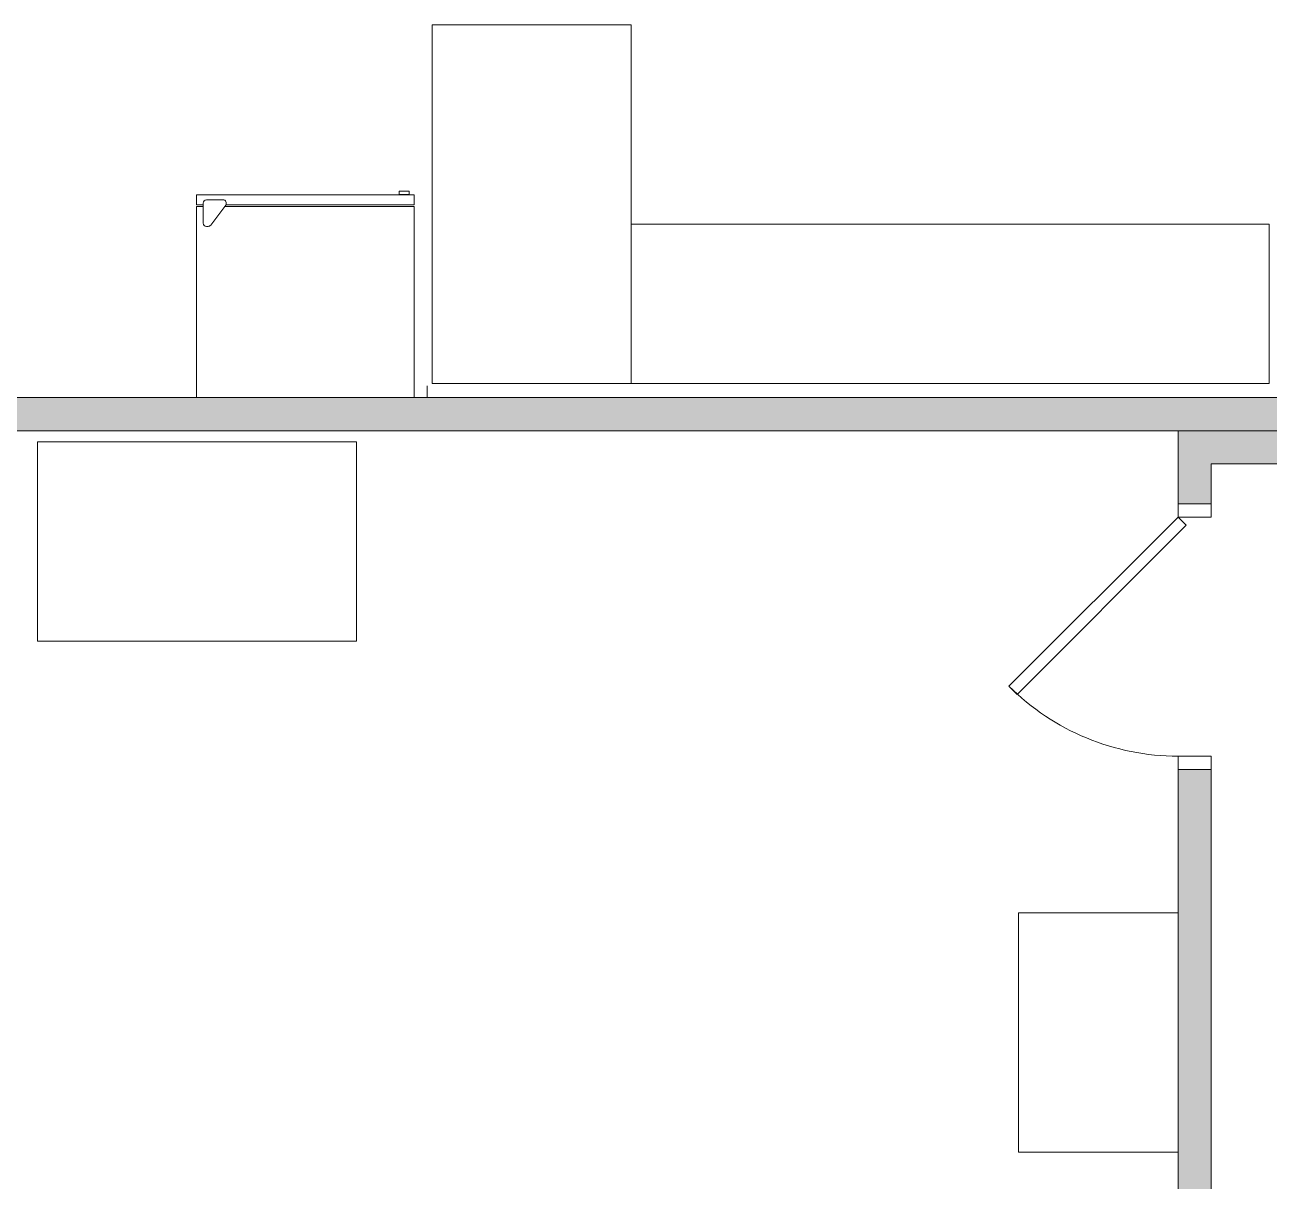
# Model space of a CAD drawing. Header units: inches. Extents: x -675 to 1187, y -924 to 1124.
# Drawn here: x 148.7 to 336, y -453.7 to -279.6 of the extents above; entities that cross this region are included whole.
import ezdxf

# ---------------------------------------------------------------- set-up
doc = ezdxf.new("R2010")
doc.units = ezdxf.units.IN
doc.header["$MEASUREMENT"] = 0
doc.layers.get('Defpoints').update_dxf_attribs({"color": 50, "lineweight": 9})
for name, color, linetype, lineweight in [('A-Door-E', 250, 'Continuous', 13), ('A-Furn-Chair', 250, 'Continuous', 13), ('A-Wall-E', 50, 'Continuous', 9), ('Base_dwg', 8, 'Continuous', 9), ('S-Appliance-Fine', 250, 'Continuous', 13), ('S-Appliance-Medium', 250, 'Continuous', 13)]:
    doc.layers.add(name, color=color, linetype=linetype, lineweight=lineweight)

# ---------------------------------------------------------------- blocks, each defined once
blk = doc.blocks.new('Base_dwg__U385-727959-Level 1 Copy 1')
at = {"layer": 'A-Wall-E'}
h = blk.add_hatch(color=256, dxfattribs=at)
h.paths.add_polyline_path([(-2.5, 2.5), (-2.31, 2.31), (-2.31, 2.5)], flags=0)
h.paths.add_polyline_path([(2.56, 2.5), (2.56, -2.5), (580.3, -2.5), (585.3, 2.5), (393.06, 2.5)], flags=0)
for p, q in [((585.3, 2.5), (2.56, 2.5)), ((2.56, -2.5), (580.3, -2.5))]:
    blk.add_line(p, q, dxfattribs=at)
blk = doc.blocks.new('Base_dwg__U457-728031-Level 1 Copy 1')
at = {"layer": 'A-Wall-E'}
blk.add_hatch(color=256, dxfattribs=at).paths.add_polyline_path([(186.23, 2.5), (183.73, 1.25), (183.73, -2.5), (311.1, -2.5), (306.1, 2.5)], flags=0)
blk.add_line((306.1, 2.5), (186.23, 2.5), dxfattribs=at)
at = {"layer": 'A-Wall-E', "flags": 128}
blk.add_lwpolyline([(2.56, -2.5), (183.73, -2.5), (311.1, -2.5)], dxfattribs=at)
blk = doc.blocks.new('Base_dwg__U458-728032-Level 1 Copy 1')
at = {"layer": 'A-Wall-E'}
for points in [[(-2.5, 2.5), (2.5, -2.5), (220.25, -2.5), (220.25, 2.5), (187.46, 2.5)], [(260.25, -2.5), (266.25, -2.5), (271.25, 2.5), (260.25, 2.5)]]:
    blk.add_hatch(color=256, dxfattribs=at).paths.add_polyline_path(points, flags=0)
at = {"layer": 'A-Wall-E', "flags": 128}
for points in [[(2.5, -2.5), (220.25, -2.5), (220.25, 2.5), (-2.5, 2.5)], [(271.25, 2.5), (260.25, 2.5), (260.25, -2.5), (266.25, -2.5)]]:
    blk.add_lwpolyline(points, dxfattribs=at)
blk = doc.blocks.new('Base_dwg__U460-728034-Level 1 Copy 1')
at = {"layer": 'A-Door-E', "flags": 128}
for points in [[(2, 5), (3.24, 3.76), (28.69, 29.22), (27.46, 30.46)], [(2, 0), (0, 0), (0, 5), (2, 5)], [(38, 0), (40, 0), (40, 5), (38, 5)]]:
    blk.add_lwpolyline(points, close=True, dxfattribs=at)
at = {"layer": 'A-Door-E', "color": 50, "lineweight": 9}
blk.add_arc((2, 5), 36, 0, 45, dxfattribs=at)
blk = doc.blocks.new('Base_dwg-531197-Level 1 Copy 1')
at = {"layer": 'A-Furn-Chair', "flags": 128}
for points in [[(1240.74, 644.33), (1210.74, 644.33), (1210.74, 590.33), (1240.74, 590.33)], [(1240.74, 590.33), (1336.74, 590.33), (1336.74, 614.33), (1240.74, 614.33)], [(1151.37, 551.56), (1199.37, 551.56), (1199.37, 581.56), (1151.37, 581.56)], [(1299.04, 510.65), (1299.04, 474.65), (1323.04, 474.65), (1323.04, 510.65)]]:
    blk.add_lwpolyline(points, close=True, dxfattribs=at)
at = {"layer": 'Defpoints', "flags": 128}
blk.add_lwpolyline([(1208.28, 588.25), (1210.03, 588.25), (1210.03, 590)], dxfattribs=at)
at = {"layer": 'S-Appliance-Fine'}
for p, q in [((1176.28, 614.5), (1176.28, 617.5)), ((1176.78, 618), (1179.28, 618)), ((1179.68, 617.2), (1177.43, 614.2)), ((1177.03, 614), (1176.78, 614))]:
    blk.add_line(p, q, dxfattribs=at)
at = {"layer": 'S-Appliance-Fine', "flags": 128}
blk.add_lwpolyline([(1205.78, 618.82), (1207.28, 618.82), (1207.28, 619.32), (1205.78, 619.32)], close=True, dxfattribs=at)
at = {"layer": 'S-Appliance-Fine'}
for centre, start, end in [((1176.78, 617.5), 90, 180), ((1179.28, 617.5), 323.1301, 90), ((1176.78, 614.5), 180, 270), ((1177.03, 614.5), 270, 323.1301)]:
    blk.add_arc(centre, 0.5, start, end, dxfattribs=at)
at = {"layer": 'S-Appliance-Medium', "flags": 128}
for points in [[(1176.28, 617.25), (1175.28, 617.25), (1175.28, 618.75), (1208.03, 618.75), (1208.03, 617.25), (1179.72, 617.25)], [(1176.28, 617), (1175.28, 617), (1175.28, 588.25), (1208.03, 588.25), (1208.03, 617), (1179.53, 617)]]:
    blk.add_lwpolyline(points, dxfattribs=at)
for name, p, rotation in [('Base_dwg__U385-727959-Level 1 Copy 1', (1634.15, 585.75), 180), ('Base_dwg__U457-728031-Level 1 Copy 1', (1634.15, 580.75), 180), ('Base_dwg__U458-728032-Level 1 Copy 1', (1325.54, 312), 90)]:
    blk.add_blockref(name, p, dxfattribs=dict(rotation=rotation))
at = {"extrusion": (0, 0, -1), "zscale": -1, "rotation": 270}
blk.add_blockref('Base_dwg__U460-728034-Level 1 Copy 1', (-1328.04, 572.25), dxfattribs=at)

msp = doc.modelspace()

# ---------------------------------------------------------------- block references
at = {"layer": 'Base_dwg', "color": 7, "lineweight": 20}
msp.add_blockref('Base_dwg-531197-Level 1 Copy 1', (-1000.79, -923.95), dxfattribs=at)

doc.saveas('drawing.dxf')
